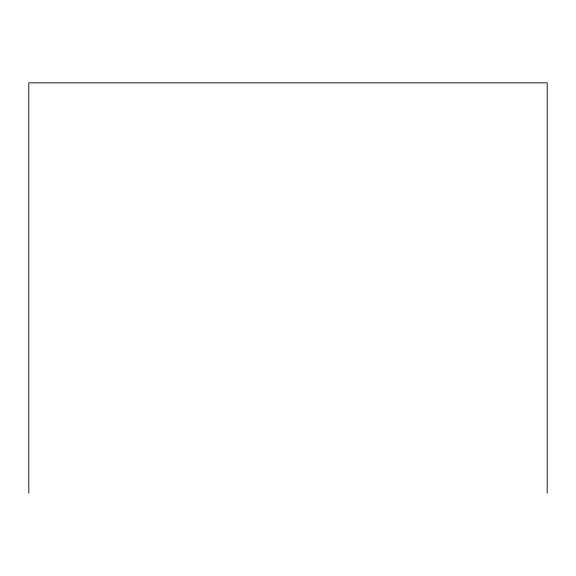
<?xml version="1.0" encoding="UTF-8"?>
<svg xmlns="http://www.w3.org/2000/svg" width="576" height="576" viewBox="0 0 576 576"><rect width="100%" height="100%" fill="white"/><g stroke="black" fill="none" stroke-linecap="round" stroke-linejoin="round"><path stroke-width="0.86" d="M547.2 493.15L547.2 82.85L28.8 82.85L28.8 493.15"/></g></svg>
